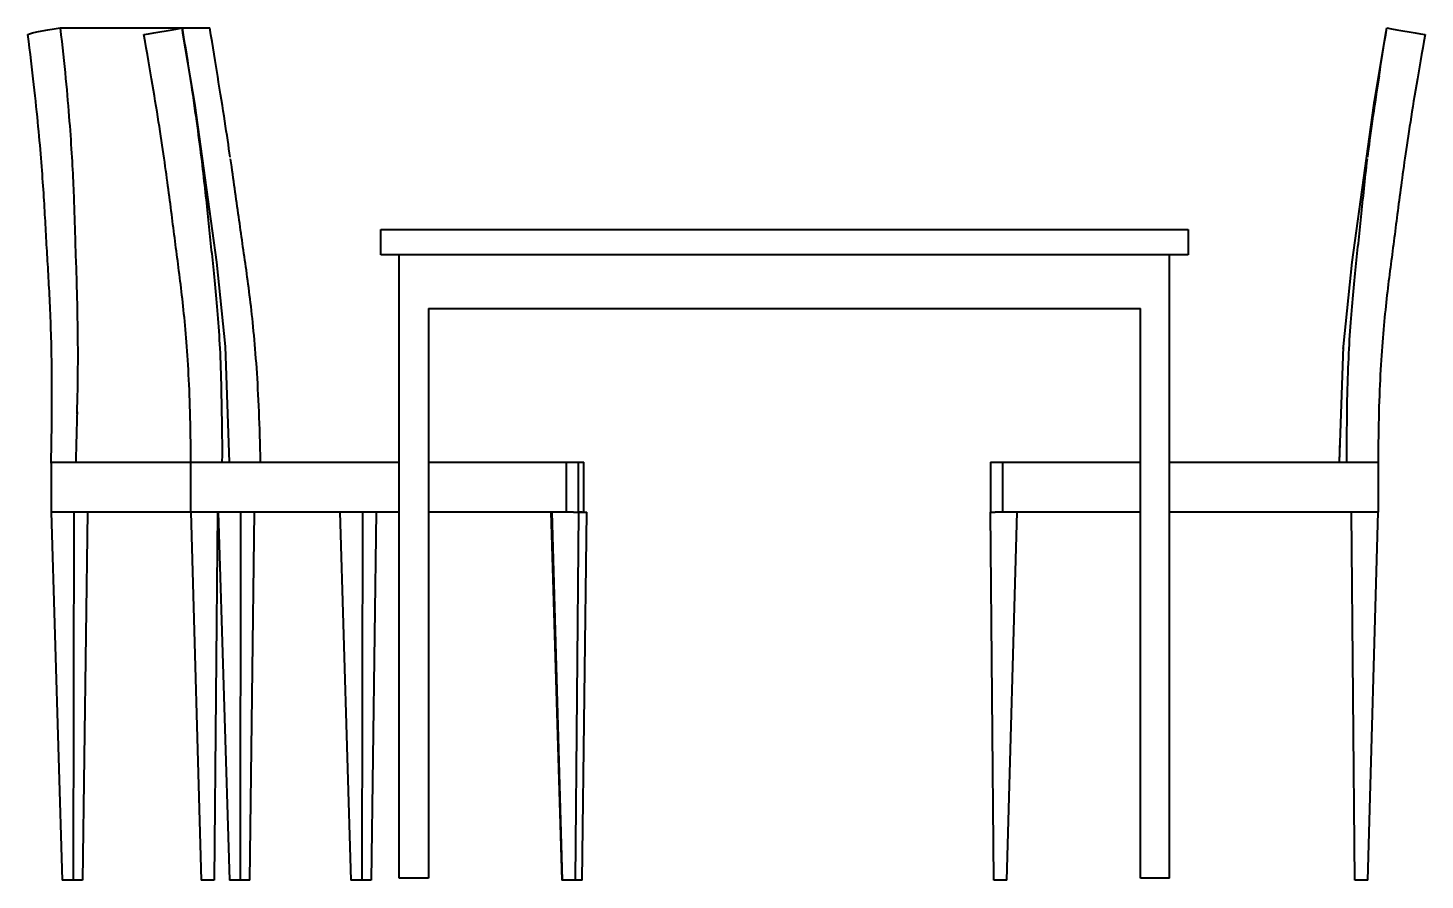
# Model space of a CAD drawing. Header units: millimetres. Extents: x -863 to 730, y -25 to 948.
import ezdxf

# ---------------------------------------------------------------- set-up
doc = ezdxf.new("R2010")
doc.units = ezdxf.units.MM
doc.layers.add('G-PLANOTM', color=6, linetype='Continuous', lineweight=40)

# ---------------------------------------------------------------- blocks, each defined once
blk = doc.blocks.new('族几何图形组合_3044-Right')
at = {"layer": 'G-PLANOTM'}
for p, q in [((-460.3, 717.4), (460.3, 717.4)), ((-460.3, 688.6), (-460.3, 717.4)), ((460.3, 717.4), (460.3, 688.6)), ((460.3, 688.6), (-460.3, 688.6)), ((-439.2, -22.6), (-439.2, 688.6)), ((439.2, -22.6), (439.2, 688.6)), ((-405.9, 627.4), (-405.9, -22.6)), ((-405.9, 627.4), (405.9, 627.4)), ((405.9, -22.6), (405.9, 627.4)), ((-405.9, -22.6), (-439.2, -22.6)), ((439.2, -22.6), (405.9, -22.6))]:
    blk.add_line(p, q, dxfattribs=at)

msp = doc.modelspace()

# ---------------------------------------------------------------- linework, layer by layer
at = {"layer": 'G-PLANOTM'}
for p, q in [((-852.5, 943.1), (-846.6, 944.3)), ((-846.6, 944.3), (-839.9, 945.5)), ((-839.9, 945.5), (-832.8, 946.6)), ((-832.8, 946.6), (-825.9, 947.6)), ((-825.9, 947.6), (-655.3, 947.6)), ((-705.2, 944.3), (-698.3, 945.5)), ((-698.3, 945.5), (-692.1, 946.6)), ((-692.1, 946.6), (-686.9, 947.6)), ((686.9, 947.6), (692.1, 946.6)), ((712.2, 943.1), (719, 941.9)), ((719, 941.9), (725.2, 940.8)), ((671.9, 859), (672.9, 864.7)), ((637.2, 581.7), (637.3, 584.1)), ((632.9, 452.1), (633.8, 478)), ((-836.2, 452.1), (-808.2, 452.1)), ((-836.2, 452.1), (-836.2, 395.1)), ((-808.2, 452.1), (-676.9, 452.1)), ((-676.9, 395.1), (-676.9, 452.2)), ((-676.9, 452.1), (-671.4, 452.1)), ((-671.4, 452.1), (-652.9, 452.1)), ((-652.9, 452.1), (-439.2, 452.1)), ((-405.9, 452.1), (-249, 452.1)), ((-249, 452.1), (-246, 452.1)), ((-249, 452.1), (-249, 395.1)), ((-246, 452.1), (-243.1, 452.1)), ((-243.1, 452.1), (-240.4, 452.1)), ((-240.4, 452.1), (-238.1, 452.1)), ((-238.1, 452.1), (-236.4, 452.1)), ((-236.4, 452.1), (-235.3, 452.1)), ((-235.3, 452.1), (-234.9, 452.1)), ((-234.9, 395.1), (-234.9, 452.1)), ((-234.9, 452.1), (-230.5, 452.1)), ((-230.5, 452.1), (-229.2, 452.1)), ((-229.2, 452.1), (-228.6, 452.1)), ((-228.6, 395.1), (-228.6, 452.1)), ((234.9, 452.1), (234.9, 395.1)), ((234.9, 452.1), (235.3, 452.1)), ((235.3, 452.1), (236.4, 452.1)), ((236.4, 452.1), (238.1, 452.1)), ((238.1, 452.1), (240.4, 452.1)), ((240.4, 452.1), (243.1, 452.1)), ((243.1, 452.1), (246, 452.1)), ((246, 452.1), (249, 452.1)), ((249, 452.1), (405.9, 452.1)), ((249, 395.1), (249, 452.1)), ((439.2, 452.1), (654.3, 452.1)), ((654.3, 452.1), (676.9, 452.1)), ((676.9, 452.2), (676.9, 395.1)), ((-676.9, 395.1), (-836.2, 395.1)), ((-836.2, 395.1), (-823.8, -24.9)), ((-810.4, 395.1), (-811.2, -24.9)), ((-794.7, 395.1), (-800.6, -24.9)), ((-439.2, 395.1), (-676.9, 395.1)), ((-676.9, 395.1), (-665, -24.9)), ((-646.5, 395.1), (-650.2, -24.9)), ((-645.6, 395.1), (-632.9, -24.9)), ((-620.4, -24.9), (-619.9, 395.1)), ((-609.7, -24.9), (-604.2, 395.1)), ((-507, 395.1), (-494.6, -24.9)), ((-481.2, 395.1), (-482.1, -24.9)), ((-465.6, 395.1), (-471.4, -24.9)), ((-265.3, 395.1), (-405.9, 395.1)), ((-266.6, 395.1), (-253.9, -24.9)), ((-249, 395.1), (-265.3, 395.1)), ((-265.3, 395.1), (-253.5, -24.9)), ((-246, 395.1), (-249, 395.1)), ((-243.1, 395.1), (-246, 395.1)), ((-240.4, 395.1), (-243.1, 395.1)), ((-240.4, 395.1), (-234.9, 395.1)), ((-234.9, 395.1), (-238.7, -24.9)), ((-230.5, 395.1), (-234.9, 395.1)), ((-234.9, 395.1), (-230.5, 395.1)), ((-230.7, -24.9), (-225.2, 395.1)), ((-230.5, 395.1), (-225.2, 395.1)), ((234.9, 395.1), (240.4, 395.1)), ((238.7, -24.9), (234.9, 395.1)), ((243.1, 395.1), (240.4, 395.1)), ((246, 395.1), (243.1, 395.1)), ((249, 395.1), (246, 395.1)), ((265.3, 395.1), (249, 395.1)), ((253.5, -24.9), (265.3, 395.1)), ((405.9, 395.1), (265.3, 395.1)), ((676.9, 395.1), (439.2, 395.1)), ((650.2, -24.9), (646.5, 395.1)), ((665, -24.9), (676.9, 395.1)), ((-811.2, -24.9), (-823.8, -24.9)), ((-800.6, -24.9), (-811.2, -24.9)), ((-650.2, -24.9), (-665, -24.9)), ((-620.4, -24.9), (-632.9, -24.9)), ((-609.7, -24.9), (-620.4, -24.9)), ((-482.1, -24.9), (-494.6, -24.9)), ((-471.4, -24.9), (-482.1, -24.9)), ((-253.5, -24.9), (-253.9, -24.9)), ((-238.7, -24.9), (-253.5, -24.9)), ((-230.7, -24.9), (-238.7, -24.9)), ((253.5, -24.9), (238.7, -24.9)), ((665, -24.9), (650.2, -24.9))]:
    msp.add_line(p, q, dxfattribs=at)
for points in [[(-862.6, 939.9), (-860.8, 940.8), (-857.4, 941.9)], [(-857.4, 941.9), (-852.5, 943.1)], [(-730.4, 939.9), (-725.2, 940.8)], [(-725.2, 940.8), (-719, 941.9)], [(-719, 941.9), (-712.2, 943.1)], [(-712.2, 943.1), (-705.2, 944.3)], [(-632.9, 452.1), (-637.3, 584.1), (-647.3, 680.2), (-671.9, 859), (-685.5, 939.4), (-686.9, 947.5)], [(632.9, 452.1), (637.3, 584.1), (647.3, 680.2), (671.9, 859), (685.5, 939.4), (686.9, 947.5)], [(675.3, 878.8), (685.5, 939.4), (686.9, 947.5)], [(692.1, 946.6), (698.3, 945.5)], [(698.3, 945.5), (705.2, 944.3), (712.2, 943.1)], [(725.2, 940.8), (730.4, 939.9)]]:
    msp.add_lwpolyline(points, dxfattribs=at)
for points in [[(-825.9, 947.6), (-823.5, 926.6), (-821.5, 907.5), (-819.7, 889.9)], [(-686.9, 947.6), (-683.4, 926.6), (-680.4, 907.5), (-677.7, 889.9)], [(-645.8, 889.9), (-648.7, 907.5), (-651.8, 926.6), (-655.3, 947.6)], [(677.7, 889.9), (680.4, 907.5), (683.4, 926.6), (686.9, 947.6)], [(-638.2, 841.3), (-640.5, 856.2), (-643.3, 873.9), (-646.3, 892.4)], [(670.6, 841.3), (672.6, 856.2), (675.4, 873.9), (678.3, 892.4)], [(-819.7, 889.9), (-818, 872.3), (-816.6, 856.2), (-815.5, 841.3)], [(-677.7, 889.9), (-675, 872.3), (-672.6, 856.2), (-670.6, 841.3)], [(-815.5, 841.3), (-814.3, 826.4), (-813.4, 812.7), (-812.6, 800)], [(-670.6, 841.3), (-668.5, 826.4), (-666.7, 812.8), (-665.1, 800)], [(-632, 800), (-633.9, 812.8), (-635.7, 825.4), (-638.2, 841.3)], [(665.1, 800), (666.7, 812.8), (668.3, 825.4), (670.6, 841.3)], [(-657.5, 731.9), (-656.4, 721.6), (-654.4, 701.7), (-651.1, 671.4), (-649, 649.9), (-647.9, 638.3)], [(647.9, 638.3), (649, 649.8), (651.1, 671.4), (654.4, 701.7), (656.4, 721.5), (657.5, 731.9)], [(-647.9, 638.3), (-646.9, 626.8), (-646, 614.3), (-645.1, 601.6)], [(645.1, 601.6), (646, 614.7), (646.9, 626.8), (647.9, 638.3)], [(-645.1, 601.6), (-644.2, 588.5), (-643.4, 575.6), (-642.9, 559.3)], [(642.9, 559.3), (643.5, 574.5), (644.2, 588.5), (645.1, 601.6)], [(-806, 559.3), (-806, 544.1), (-806.4, 525.9), (-806.9, 507.1)], [(-642.9, 559.3), (-642.3, 544.1), (-642.1, 525.9), (-641.9, 507.1)], [(641.6, 509.6), (641.8, 527.6), (642.3, 544.1), (642.9, 559.3)], [(-836.2, 450.8), (-835.7, 471.9), (-835.4, 491.1), (-835.3, 508.8)], [(-806.6, 509.6), (-807, 492), (-807.5, 472.9), (-808.2, 452.2)], [(-641.9, 507.1), (-641.3, 492.1), (-641.3, 472.9), (-641.4, 452.2)], [(641.4, 452.2), (641.3, 473), (641.3, 492.1), (641.6, 509.6)]]:
    msp.add_open_spline(points, degree=3, dxfattribs=at)
for points, knots in [([(-835.3, 508.8), (-835.2, 526.4), (-835.3, 574.8), (-837, 624.3), (-839.3, 666.6), (-841.1, 696.7), (-842.8, 726.8), (-844.6, 758.3), (-847.1, 793.4), (-850.6, 833.7), (-855.5, 881.3), (-860, 919.1), (-862.6, 939.9)], [0.0833333, 0.0833333, 0.0833333, 0.0833333, 0.1666667, 0.3333333, 0.4166667, 0.5, 0.5833333, 0.6666667, 0.75, 0.8333333, 0.9166667, 1, 1, 1, 1]), ([(-676.9, 452.2), (-677, 493.7), (-679.2, 562.7), (-684.7, 624.3), (-689.9, 666.6), (-693.9, 696.7), (-697.7, 726.8), (-701.7, 758.3), (-706.5, 793.4), (-712.5, 833.7), (-720.2, 881.3), (-726.7, 919.1), (-730.4, 939.9)], [-0.998099, -0.998099, -0.998099, -0.998099, -0.8333333, -0.6666667, -0.5833333, -0.5, -0.4166667, -0.3333333, -0.25, -0.1666667, -0.0833333, 0, 0, 0, 0]), ([(730.4, 939.9), (723, 898.4), (711.7, 830.1), (703.1, 768.9), (697.7, 726.8), (693.9, 696.7), (689.9, 666.6), (686, 634.9), (682.5, 599.5), (679.6, 558.6), (677.5, 510.7), (677, 472.7), (676.9, 452.2)], [0, 0, 0, 0, 0.1666667, 0.3333333, 0.4166667, 0.5, 0.5833333, 0.6666667, 0.75, 0.8333333, 0.9166667, 0.998099, 0.998099, 0.998099, 0.998099]), ([(-812.6, 800), (-811.9, 787.2), (-810.7, 763.5), (-809.6, 731.6), (-808.8, 701.6), (-807.7, 671.4), (-806.7, 639), (-806.1, 602), (-805.8, 575.6), (-806, 559.3)], [0.25, 0.25, 0.25, 0.25, 0.3333333, 0.4166667, 0.5, 0.5833333, 0.6666667, 0.75, 0.8333333, 0.8333333, 0.8333333, 0.8333333]), ([(-665.1, 800), (-663.6, 787.2), (-660.8, 763.5), (-658.6, 742.3), (-657.5, 731.9)], [0.25, 0.25, 0.25, 0.25, 0.3333333, 0.4166666, 0.4166666, 0.4166666, 0.4166666]), ([(-597.4, 452.2), (-597.8, 473), (-598.9, 511.5), (-601.7, 560.5), (-605.2, 602.5), (-609.3, 638.9), (-613.6, 671.4), (-618, 701.7), (-622.2, 731.4), (-626.8, 764.2), (-629.8, 785.8), (-631.6, 798.1)], [-0.9981275, -0.9981275, -0.9981275, -0.9981275, -0.9166667, -0.8333333, -0.75, -0.6666667, -0.5833333, -0.5, -0.4166667, -0.3333333, -0.25, -0.25, -0.25, -0.25]), ([(657.5, 731.9), (658.6, 742.3), (661, 764.2), (663.2, 785.8), (664.7, 798.1)], [-0.4166666, -0.4166666, -0.4166666, -0.4166666, -0.3333333, -0.25, -0.25, -0.25, -0.25])]:
    msp.add_open_spline(points, degree=3, knots=knots, dxfattribs=at)

# ---------------------------------------------------------------- block references
msp.add_blockref('族几何图形组合_3044-Right', (0, 0))

doc.saveas('drawing.dxf')
